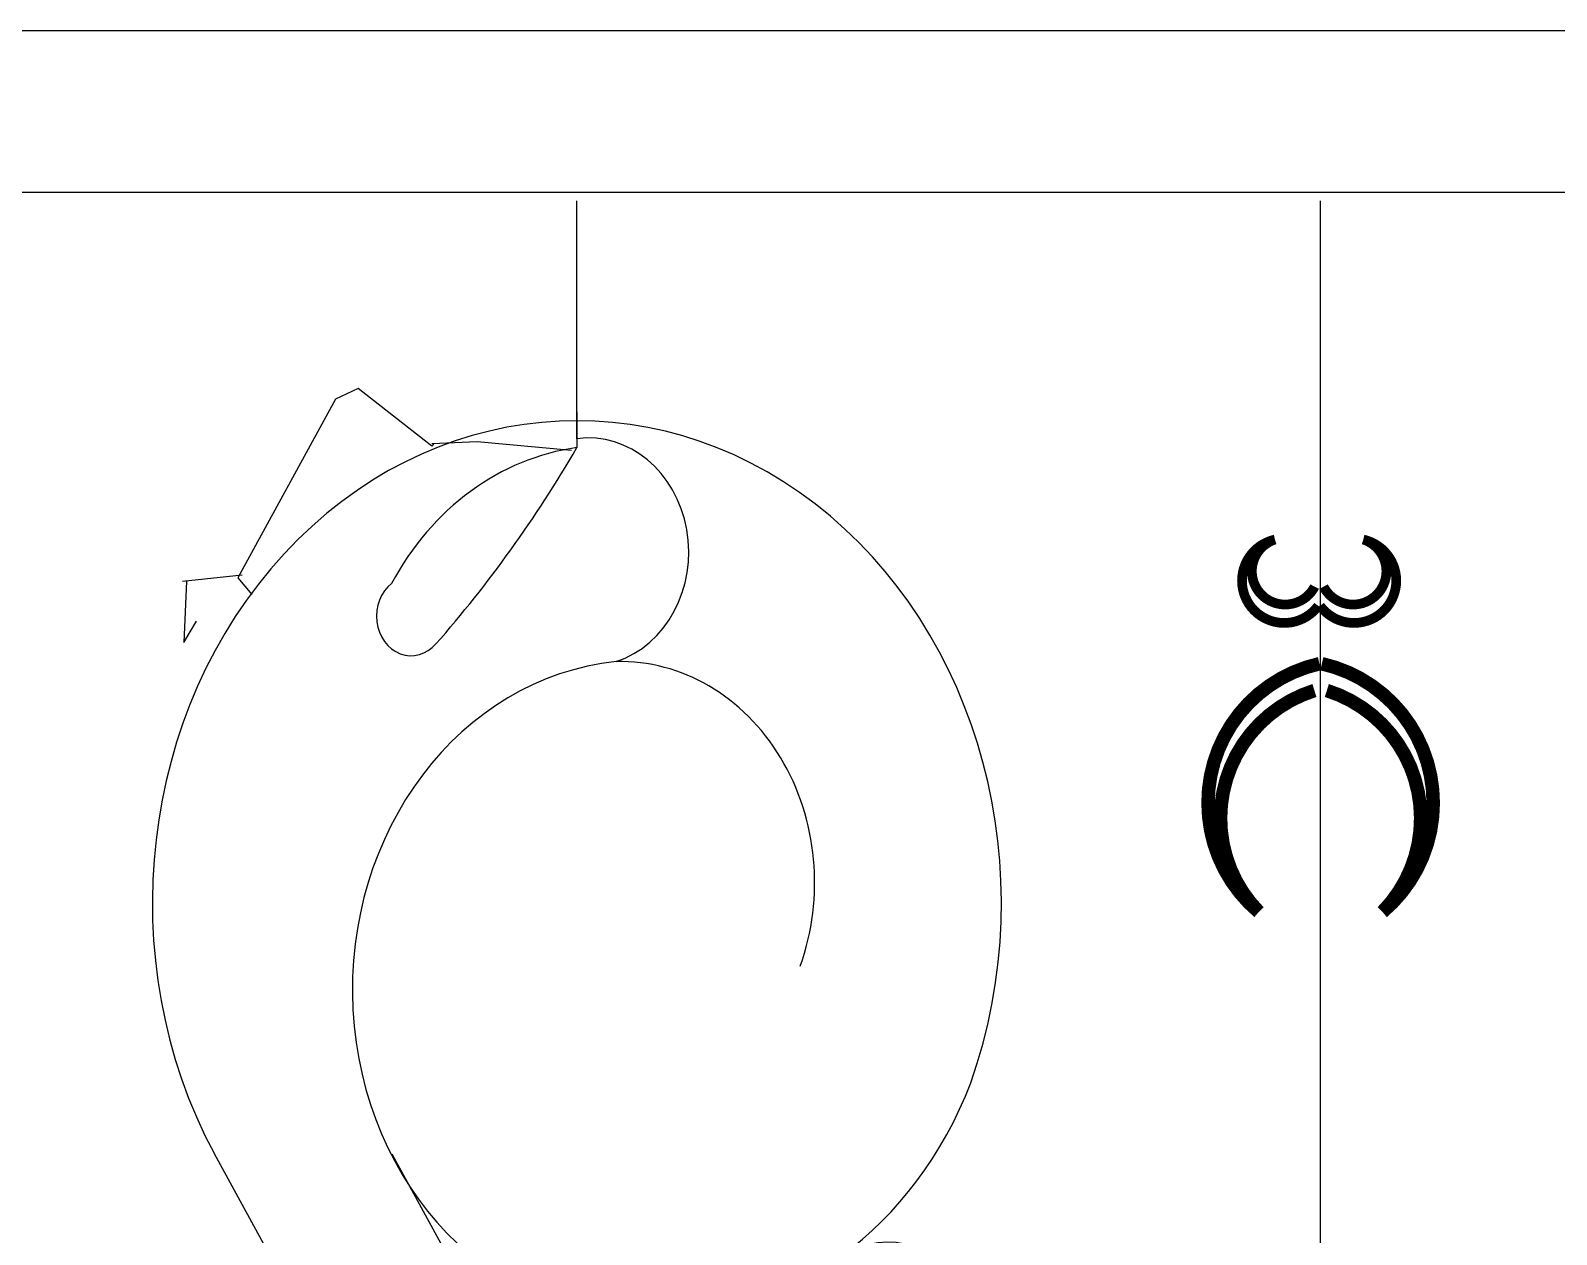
# Model space of a CAD drawing. Header units: metres. Extents: x -31380 to -25221, y 12032 to 17459.
# Drawn here: x -28535.3 to -28063.2, y 16616.7 to 16989.3 of the extents above; entities that cross this region are included whole.
import ezdxf

# ---------------------------------------------------------------- set-up
doc = ezdxf.new("R2010")
doc.units = ezdxf.units.M
doc.layers.add('DIM', color=3, linetype='Continuous')

# ---------------------------------------------------------------- blocks, each defined once
blk = doc.blocks.new('ZTH')
at = {"layer": 'DIM'}
for p, q in [((0, 829.22), (0, 897.3)), ((0, 823.68), (0, 897.3)), ((0, 823.68), (0, 897.3)), ((0, 831.99), (0, 820.91)), ((0, 831.99), (0, 820.91))]:
    blk.add_line(p, q, dxfattribs=at)
for points in [[(0, 829.22), (0, 897.3)], [(-50.43, 822.06), (-50.98, 821.37), (-76.86, 839.22), (-84.82, 835.91), (-119.22, 780.58), (-114.34, 775.49)], [(-1.87, 820.05), (-35.05, 822.7), (-50.98, 822.04)], [(-117.73, 781.46), (-138.65, 779.5)], [(-137.31, 779.6), (-138.23, 760.56), (-133.75, 767.18)], [(61.4, 298.11), (65.03, 292.27), (-127.46, 602.33)], [(-65.03, 602.33), (127.46, 292.27)]]:
    blk.add_lwpolyline(points, dxfattribs=at)
for points in [[(78.49, 660.4, 6.04, 6.04, 0.54), (13.8, 754.68, 6.04, 6.04, 0.97), (26.1, 551.22, 6.04, 6.04, 0.3), (138.48, 624.32, 6.04, 6.04, 1.62), (-127.46, 602.33, 6.04, 6.04, 1.62)], [(13.8, 754.68, 6.04, 6.04, 0.92), (0, 823.68, 6.04, 6.04, 0.92)], [(15.83, 532.49, 6.04, 6.04, 0), (76.36, 497.66, 6.04, 6.04, 0), (86.84, 475.26, 6.04, 6.04, 0), (100.31, 472.27, 6.04, 6.04, 0), (151.19, 458.83, 6.04, 6.04, 0), (121.26, 485.71, 6.04, 6.04, 0), (100.31, 502.14, 6.04, 6.04, 0), (76.36, 497.66, 6.04, 6.04, 0), (100.31, 502.14, 6.04, 6.04, 0.09), (127.25, 512.6, 6.04, 6.04, 0.97), (93.26, 570.9, 6.04, 6.04, 0.89), (101.81, 549.94, 6.04, 6.04, 23.65)]]:
    blk.add_lwpolyline(points, format="xyseb", dxfattribs=at)
blk.add_lwpolyline([(0, 820.91, 12.08, 12.08, 0.23), (-65.15, 778.86, 12.08, 12.08, 1.1), (-49.54, 760.15, 12.08, 12.08, 0.05)], format="xyseb", close=True, dxfattribs=at)
blk = doc.blocks.new('ZTH1')
at = {"layer": 'DIM'}
blk.add_lwpolyline([(0, 900), (0, 0)], dxfattribs=at)
for points in [[(0.07, 774.67, 3, 3, -1.44), (-13.33, 795.17, 3, 3, 1.49), (-1.02, 780.59, 3, 3, 0)], [(0.62, 774.67, 3, 3, 1.44), (14.02, 795.17, 3, 3, -1.49), (1.72, 780.59, 3, 3, 0)], [(-0.5, 756.74, 4.2, 4.2, 0.62), (-19.26, 679.92, 4.2, 4.2, -0.56), (-2.04, 748.45, 4.2, 4.2, 0)], [(0.26, 756.74, 4.2, 4.2, -0.62), (19.02, 679.92, 4.2, 4.2, 0.56), (1.8, 748.45, 4.2, 4.2, 0)]]:
    blk.add_lwpolyline(points, format="xyseb", dxfattribs=at)

msp = doc.modelspace()

# ---------------------------------------------------------------- linework, layer by layer
at = {"layer": 'DIM'}
for p, q in [((-31279.56, 16989.33), (-27304.78, 16989.33)), ((-31279.56, 16939.33), (-27304.78, 16939.33))]:
    msp.add_line(p, q, dxfattribs=at)

# ---------------------------------------------------------------- block references
at = {"layer": 'DIM', "xscale": 0.88, "zscale": 0.88}
msp.add_blockref('ZTH', (-28366.3, 16039.33), dxfattribs=at)
at = {"layer": 'DIM', "xscale": -1}
msp.add_blockref('ZTH1', (-28136.3, 16036.63), dxfattribs=at)

doc.saveas('drawing.dxf')
